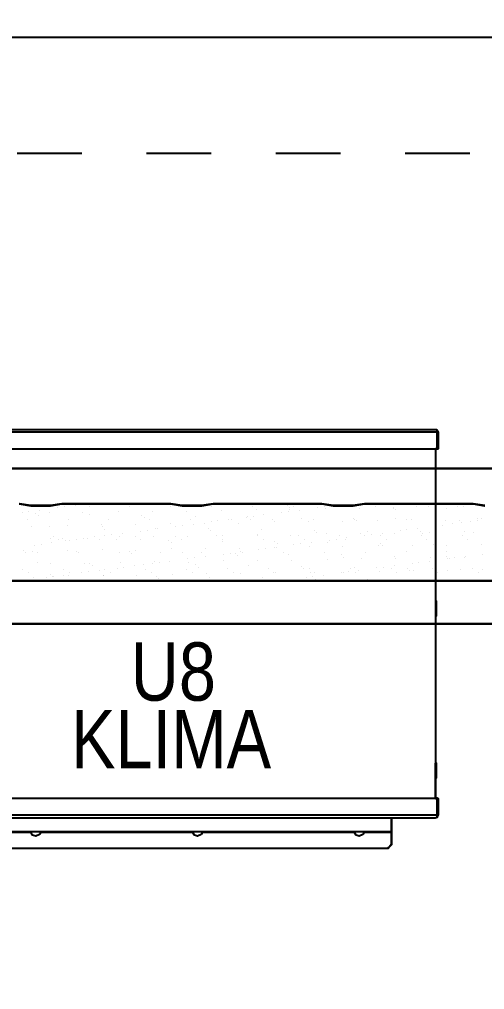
# Model space of a CAD drawing. Header units: millimetres. Extents: x 17886 to 18265, y -8727 to -7321.
# Drawn here: x 17971 to 17974.6, y -7634.63 to -7627.14 of the extents above; entities that cross this region are included whole.
import ezdxf

# ---------------------------------------------------------------- set-up
doc = ezdxf.new("R2010")
doc.units = ezdxf.units.MM
doc.linetypes.add('ACAD_ISO07W100', pattern=[3, 0, -3])
doc.linetypes.add('EPL_DASH', pattern=[1, 0.5, -0.5])
doc.layers.add('00 uvodnice', color=82, linetype='Continuous')
for name, color, linetype, lineweight in [('CRTANJE', 4, 'Continuous', 30), ('SRAFURE', 3, 'Continuous', 18), ('TANKE', 7, 'Continuous', 15), ('Visible Edges(ISO)', 7, 'Continuous', 20)]:
    doc.layers.add(name, color=color, linetype=linetype, lineweight=lineweight)
doc.styles.add('ARIAL NARROW', font='ARIALN.TTF')
doc.styles.add('TEHNO', font='tehno_98.shx', dxfattribs={"width": 0.6})
doc.dimstyles.new('ISO-25-Dušan', dxfattribs={"dimscale": 50, "dimtxt": 3.5, "dimasz": 3, "dimexe": 1.25, "dimexo": 1.25, "dimgap": 0.7, "dimtad": 1, "dimdec": 0, "dimtxsty": 'TEHNO', "dimcen": 2.5, "dimclrd": 191, "dimclre": 191, "dimclrt": 254, "dimadec": 0, "dimazin": 0, "dimtfac": 1, "dimtdec": 0, "dimtmove": 0, "dimatfit": 3, "dimfxl": 1, "dimarcsym": 0})

# ---------------------------------------------------------------- blocks, each defined once
blk = doc.blocks.new('ENERGOINVEST KROV')
at = {"layer": 'Visible Edges(ISO)', "color": 7, "linetype": 'ACAD_ISO07W100'}
blk.add_line((262984.76, 136547.96), (260563.76, 136547.96), dxfattribs=at)
blk = doc.blocks.new('*D221')
at = {"layer": 'Defpoints', "color": 0, "transparency": 16777216}
for p in [(17992.3867, -7626.2762), (17968.0367, -7630.6777), (17992.3867, -7630.6777)]:
    blk.add_point(p, dxfattribs=at)
at = {"layer": 'TANKE', "color": 4, "lineweight": -2, "transparency": 16777216}
for p, q in [((17968.0367, -7630.5777), (17968.0367, -7625.4762)), ((17992.3867, -7630.5777), (17992.3867, -7625.4762)), ((17969.2867, -7626.2762), (17991.1367, -7626.2762))]:
    blk.add_line(p, q, dxfattribs=at)
at = {"layer": 'TANKE', "color": 4, "transparency": 16777216}
for points in [[(17969.2867, -7626.0678), (17969.2867, -7626.4845), (17968.0367, -7626.2762)], [(17991.1367, -7626.0678), (17991.1367, -7626.4845), (17992.3867, -7626.2762)]]:
    blk.add_solid(points, dxfattribs=at)
at = {"layer": 'TANKE', "color": 1, "transparency": 16777216, "insert": (17978.1135, -7625.2428), "char_height": 1.4, "attachment_point": 5, "style": 'TEHNO'}
blk.add_mtext('243,5cm', dxfattribs=at)
blk = doc.blocks.new('*D225')
at = {"layer": 'Defpoints', "color": 0, "transparency": 16777216}
for p in [(18016.8867, -7622.7746), (17968.0367, -7630.6777), (18016.8867, -7630.6777)]:
    blk.add_point(p, dxfattribs=at)
at = {"layer": 'TANKE', "color": 4, "lineweight": -2, "transparency": 16777216}
for p, q in [((17968.0367, -7630.5777), (17968.0367, -7621.9746)), ((18016.8867, -7630.5777), (18016.8867, -7621.9746)), ((17969.2867, -7622.7746), (18015.6367, -7622.7746))]:
    blk.add_line(p, q, dxfattribs=at)
at = {"layer": 'TANKE', "color": 4, "transparency": 16777216}
for points in [[(17969.2867, -7622.5663), (17969.2867, -7622.983), (17968.0367, -7622.7746)], [(18015.6367, -7622.5663), (18015.6367, -7622.983), (18016.8867, -7622.7746)]]:
    blk.add_solid(points, dxfattribs=at)
at = {"layer": 'TANKE', "color": 1, "transparency": 16777216, "insert": (17992.4617, -7621.7413), "char_height": 1.4, "attachment_point": 5, "style": 'TEHNO'}
blk.add_mtext('488,5cm', dxfattribs=at)
blk = doc.blocks.new('PU PANEL 60 OSTATAK ZA ENERGOINVEST')
at = {"layer": 'CRTANJE', "lineweight": 9}
for p, q in [((253805.31, 125341.92), (253814.17, 125340.44)), ((253814.17, 125340.44), (253805.31, 125341.92)), ((253814.27, 125341.04), (253805.41, 125342.51)), ((253838.22, 125342.51), (253829.36, 125341.04)), ((253829.46, 125340.44), (253838.31, 125341.92)), ((253838.32, 125341.92), (253829.46, 125340.44)), ((253922.21, 125342.53), (253838.41, 125342.53)), ((253838.41, 125341.93), (253922.21, 125341.93)), ((253922.21, 125341.93), (253838.41, 125341.93)), ((253922.31, 125341.92), (253931.17, 125340.44)), ((253931.17, 125340.44), (253922.31, 125341.92)), ((253931.27, 125341.04), (253922.41, 125342.51)), ((253955.22, 125342.51), (253946.36, 125341.04)), ((253946.46, 125340.44), (253955.31, 125341.92)), ((253955.32, 125341.92), (253946.46, 125340.44)), ((254039.21, 125342.53), (253955.41, 125342.53)), ((253955.41, 125341.93), (254039.21, 125341.93)), ((254039.21, 125341.93), (253955.41, 125341.93)), ((254039.31, 125341.92), (254048.17, 125340.44)), ((254048.17, 125340.44), (254039.31, 125341.92)), ((254048.27, 125341.04), (254039.41, 125342.51)), ((254072.22, 125342.51), (254063.36, 125341.04)), ((254063.46, 125340.44), (254072.31, 125341.92)), ((254072.32, 125341.92), (254063.46, 125340.44)), ((254156.21, 125342.53), (254072.41, 125342.53)), ((254072.41, 125341.93), (254156.21, 125341.93)), ((254156.21, 125341.93), (254072.41, 125341.93)), ((254156.31, 125341.92), (254165.17, 125340.44)), ((254165.17, 125340.44), (254156.31, 125341.92)), ((254165.27, 125341.04), (254156.41, 125342.51)), ((253829.26, 125341.03), (253814.36, 125341.03)), ((253814.36, 125340.43), (253829.26, 125340.43)), ((253829.26, 125340.43), (253814.36, 125340.43)), ((253946.26, 125341.03), (253931.36, 125341.03)), ((253931.36, 125340.43), (253946.26, 125340.43)), ((253946.26, 125340.43), (253931.36, 125340.43)), ((254063.26, 125341.03), (254048.36, 125341.03)), ((254048.36, 125340.43), (254063.26, 125340.43)), ((254063.26, 125340.43), (254048.36, 125340.43)), ((254692.31, 125283.03), (253620.76, 125283.03)), ((253620.76, 125283.03), (254692.31, 125283.03)), ((253620.76, 125282.53), (254692.31, 125282.53))]:
    blk.add_line(p, q, dxfattribs=at)
for centre, radius, start, end in [((253805.21, 125341.33), 1.2, 80.53768, 90), ((253838.41, 125341.33), 1.2, 90, 99.46232), ((253838.41, 125341.33), 0.6, 90, 99.46232), ((253838.41, 125341.33), 0.6, 90, 99.46232), ((253922.21, 125341.33), 1.2, 80.53768, 90), ((253922.21, 125341.33), 0.6, 80.53768, 90), ((253922.21, 125341.33), 0.6, 80.53768, 90), ((253955.41, 125341.33), 1.2, 90, 99.46232), ((253955.41, 125341.33), 0.6, 90, 99.46232), ((253955.41, 125341.33), 0.6, 90, 99.46232), ((254039.21, 125341.33), 1.2, 80.53768, 90), ((254039.21, 125341.33), 0.6, 80.53768, 90), ((254039.21, 125341.33), 0.6, 80.53768, 90), ((254072.41, 125341.33), 1.2, 90, 99.46232), ((254072.41, 125341.33), 0.6, 90, 99.46232), ((254072.41, 125341.33), 0.6, 90, 99.46232), ((254156.21, 125341.33), 1.2, 80.53768, 90), ((254156.21, 125341.33), 0.6, 80.53768, 90), ((254156.21, 125341.33), 0.6, 80.53768, 90), ((253814.36, 125341.63), 1.2, 260.53768, 270), ((253814.36, 125341.63), 1.2, 260.53768, 270), ((253814.36, 125341.63), 0.6, 260.53768, 270), ((253829.26, 125341.63), 0.6, 270, 279.46232), ((253829.26, 125341.63), 1.2, 270, 279.46232), ((253829.26, 125341.63), 1.2, 270, 279.46232), ((253931.36, 125341.63), 1.2, 260.53768, 270), ((253931.36, 125341.63), 1.2, 260.53768, 270), ((253931.36, 125341.63), 0.6, 260.53768, 270), ((253946.26, 125341.63), 0.6, 270, 279.46232), ((253946.26, 125341.63), 1.2, 270, 279.46232), ((253946.26, 125341.63), 1.2, 270, 279.46232), ((254048.36, 125341.63), 1.2, 260.53768, 270), ((254048.36, 125341.63), 1.2, 260.53768, 270), ((254048.36, 125341.63), 0.6, 260.53768, 270), ((254063.26, 125341.63), 0.6, 270, 279.46232), ((254063.26, 125341.63), 1.2, 270, 279.46232), ((254063.26, 125341.63), 1.2, 270, 279.46232), ((254165.36, 125341.63), 1.2, 260.53768, 270)]:
    blk.add_arc(centre, radius, start, end, dxfattribs=at)
at = {"layer": 'SRAFURE', "lineweight": 13}
for p, q in [((253850.57, 125341.71), (253850.57, 125341.71)), ((253807.55, 125335.44), (253807.55, 125335.44)), ((253812.84, 125336.14), (253812.84, 125336.14)), ((253818.15, 125334.51), (253818.15, 125334.51)), ((253821.1, 125337.22), (253821.1, 125337.22)), ((253827.63, 125339.82), (253827.63, 125339.82)), ((253828.54, 125335.32), (253828.54, 125335.32)), ((253834.9, 125339.04), (253834.9, 125339.04)), ((253840.19, 125339.74), (253840.19, 125339.74)), ((253848.45, 125340.82), (253848.45, 125340.82)), ((253854.53, 125335.2), (253854.53, 125335.2)), ((253859.27, 125339.88), (253859.27, 125339.88)), ((253881.97, 125336.19), (253881.97, 125336.19)), ((253890.91, 125339.94), (253890.91, 125339.94)), ((253908.56, 125336.52), (253908.56, 125336.52)), ((253922.55, 125340), (253922.55, 125340)), ((253934.55, 125336.4), (253934.55, 125336.4)), ((253954.19, 125340.05), (253954.19, 125340.05)), ((253962, 125337.39), (253962, 125337.39)), ((253971.86, 125341.28), (253971.86, 125341.28)), ((253985.83, 125340.11), (253985.83, 125340.11)), ((253988.59, 125337.73), (253988.59, 125337.73)), ((254008.36, 125335.57), (254008.36, 125335.57)), ((254012.51, 125340.93), (254012.51, 125340.93)), ((254013.64, 125336.27), (254013.64, 125336.27)), ((254014.38, 125339.22), (254014.38, 125339.22)), ((254014.58, 125337.6), (254014.58, 125337.6)), ((254017.47, 125340.17), (254017.47, 125340.17)), ((254021.9, 125337.36), (254021.9, 125337.36)), ((254035.7, 125339.17), (254035.7, 125339.17)), ((254040.99, 125339.87), (254040.99, 125339.87)), ((254042.02, 125338.59), (254042.02, 125338.59)), ((254049.11, 125340.23), (254049.11, 125340.23)), ((254053.76, 125340.04), (254053.76, 125340.04)), ((254068.62, 125338.93), (254068.62, 125338.93)), ((254080.75, 125340.28), (254080.75, 125340.28)), ((254094.42, 125339.69), (254094.42, 125339.69)), ((254094.61, 125338.81), (254094.61, 125338.81)), ((254096.29, 125337.97), (254096.29, 125337.97)), ((254112.39, 125340.34), (254112.39, 125340.34)), ((254122.05, 125339.8), (254122.05, 125339.8)), ((254135.67, 125338.79), (254135.67, 125338.79)), ((254144.03, 125340.4), (254144.03, 125340.4)), ((254148.64, 125340.13), (254148.64, 125340.13)), ((253811.41, 125329.94), (253811.41, 125329.94)), ((253820.02, 125332.8), (253820.02, 125332.8)), ((253843.05, 125330), (253843.05, 125330)), ((253859.4, 125333.61), (253859.4, 125333.61)), ((253874.69, 125330.06), (253874.69, 125330.06)), ((253900.06, 125333.26), (253900.06, 125333.26)), ((253901.93, 125331.55), (253901.93, 125331.55)), ((253906.33, 125330.11), (253906.33, 125330.11)), ((253922.3, 125327), (253922.3, 125327)), ((253937.97, 125330.17), (253937.97, 125330.17)), ((253939.86, 125326.55), (253939.86, 125326.55)), ((253941.31, 125332.37), (253941.31, 125332.37)), ((253948.9, 125327.34), (253948.9, 125327.34)), ((253953.66, 125328.37), (253953.66, 125328.37)), ((253958.95, 125329.07), (253958.95, 125329.07)), ((253967.21, 125330.15), (253967.21, 125330.15)), ((253969.61, 125330.23), (253969.61, 125330.23)), ((253974.89, 125327.21), (253974.89, 125327.21)), ((253981.01, 125331.97), (253981.01, 125331.97)), ((253981.97, 125332.02), (253981.97, 125332.02)), ((253983.84, 125330.3), (253983.84, 125330.3)), ((253986.3, 125332.67), (253986.3, 125332.67)), ((253994.56, 125333.75), (253994.56, 125333.75)), ((254001.25, 125330.29), (254001.25, 125330.29)), ((254002.33, 125328.2), (254002.33, 125328.2)), ((254023.22, 125331.12), (254023.22, 125331.12)), ((254028.92, 125328.54), (254028.92, 125328.54)), ((254032.89, 125330.34), (254032.89, 125330.34)), ((254054.91, 125328.42), (254054.91, 125328.42)), ((254063.88, 125330.77), (254063.88, 125330.77)), ((254064.53, 125330.4), (254064.53, 125330.4)), ((254065.75, 125329.05), (254065.75, 125329.05)), ((254082.35, 125329.41), (254082.35, 125329.41)), ((254096.17, 125330.46), (254096.17, 125330.46)), ((254105.13, 125329.87), (254105.13, 125329.87)), ((254108.95, 125329.74), (254108.95, 125329.74)), ((254127.81, 125330.52), (254127.81, 125330.52)), ((254134.94, 125329.62), (254134.94, 125329.62)), ((254140.67, 125326.68), (254140.67, 125326.68)), ((254145.79, 125329.52), (254145.79, 125329.52)), ((254147.66, 125327.81), (254147.66, 125327.81)), ((254154.47, 125328.5), (254154.47, 125328.5)), ((254159.45, 125330.57), (254159.45, 125330.57)), ((254159.75, 125329.2), (254159.75, 125329.2)), ((254162.38, 125330.61), (254162.38, 125330.61)), ((253814.84, 125324.81), (253814.84, 125324.81)), ((253828.86, 125324.7), (253828.86, 125324.7)), ((253842.28, 125325.8), (253842.28, 125325.8)), ((253868.87, 125326.13), (253868.87, 125326.13)), ((253869.52, 125324.35), (253869.52, 125324.35)), ((253871.39, 125322.63), (253871.39, 125322.63)), ((253885.16, 125319.35), (253885.16, 125319.35)), ((253894.86, 125326.01), (253894.86, 125326.01)), ((253898.96, 125321.17), (253898.96, 125321.17)), ((253904.25, 125321.87), (253904.25, 125321.87)), ((253910.77, 125323.45), (253910.77, 125323.45)), ((253912.51, 125322.95), (253912.51, 125322.95)), ((253926.31, 125324.77), (253926.31, 125324.77)), ((253931.6, 125325.47), (253931.6, 125325.47)), ((253951.43, 125323.1), (253951.43, 125323.1)), ((253953.3, 125321.38), (253953.3, 125321.38)), ((253992.68, 125322.2), (253992.68, 125322.2)), ((254033.33, 125321.85), (254033.33, 125321.85)), ((254035.21, 125320.14), (254035.21, 125320.14)), ((254042.66, 125319.02), (254042.66, 125319.02)), ((254069.26, 125319.35), (254069.26, 125319.35)), ((254074.59, 125320.95), (254074.59, 125320.95)), ((254085.97, 125319.48), (254085.97, 125319.48)), ((254095.25, 125319.23), (254095.25, 125319.23)), ((254099.77, 125321.3), (254099.77, 125321.3)), ((254105.06, 125322), (254105.06, 125322)), ((254113.32, 125323.08), (254113.32, 125323.08)), ((254115.24, 125320.6), (254115.24, 125320.6)), ((254122.69, 125320.22), (254122.69, 125320.22)), ((254127.12, 125324.9), (254127.12, 125324.9)), ((254132.41, 125325.6), (254132.41, 125325.6)), ((254149.28, 125320.56), (254149.28, 125320.56)), ((254156.5, 125319.71), (254156.5, 125319.71)), ((253829.18, 125315.74), (253829.18, 125315.74)), ((253830.47, 125312.15), (253830.47, 125312.15)), ((253831.55, 125317.11), (253831.55, 125317.11)), ((253835.83, 125314.38), (253835.83, 125314.38)), ((253838.97, 125315.43), (253838.97, 125315.43)), ((253840.85, 125313.71), (253840.85, 125313.71)), ((253844.27, 125313.97), (253844.27, 125313.97)), ((253849.55, 125314.66), (253849.55, 125314.66)), ((253855.17, 125315.62), (253855.17, 125315.62)), ((253857.81, 125315.75), (253857.81, 125315.75)), ((253863.19, 125317.17), (253863.19, 125317.17)), ((253867.47, 125314.44), (253867.47, 125314.44)), ((253871.61, 125317.57), (253871.61, 125317.57)), ((253876.9, 125318.27), (253876.9, 125318.27)), ((253880.23, 125314.53), (253880.23, 125314.53)), ((253882.61, 125316.61), (253882.61, 125316.61)), ((253894.83, 125317.23), (253894.83, 125317.23)), ((253899.11, 125314.5), (253899.11, 125314.5)), ((253909.2, 125316.95), (253909.2, 125316.95)), ((253920.88, 125314.18), (253920.88, 125314.18)), ((253922.76, 125312.47), (253922.76, 125312.47)), ((253926.47, 125317.29), (253926.47, 125317.29)), ((253930.75, 125314.56), (253930.75, 125314.56)), ((253935.19, 125316.82), (253935.19, 125316.82)), ((253958.11, 125317.34), (253958.11, 125317.34)), ((253962.14, 125313.28), (253962.14, 125313.28)), ((253962.39, 125314.61), (253962.39, 125314.61)), ((253962.64, 125317.81), (253962.64, 125317.81)), ((253989.23, 125318.15), (253989.23, 125318.15)), ((253989.75, 125317.4), (253989.75, 125317.4)), ((253994.03, 125314.67), (253994.03, 125314.67)), ((254002.79, 125312.94), (254002.79, 125312.94)), ((254015.22, 125318.03), (254015.22, 125318.03)), ((254021.39, 125317.46), (254021.39, 125317.46)), ((254025.67, 125314.73), (254025.67, 125314.73)), ((254031.27, 125312.28), (254031.27, 125312.28)), ((254044.05, 125312.04), (254044.05, 125312.04)), ((254045.07, 125314.1), (254045.07, 125314.1)), ((254050.36, 125314.8), (254050.36, 125314.8)), ((254053.03, 125317.52), (254053.03, 125317.52)), ((254057.31, 125314.79), (254057.31, 125314.79)), ((254058.62, 125315.88), (254058.62, 125315.88)), ((254072.42, 125317.7), (254072.42, 125317.7)), ((254077.71, 125318.4), (254077.71, 125318.4)), ((254084.67, 125317.57), (254084.67, 125317.57)), ((254084.7, 125311.69), (254084.7, 125311.69)), ((254088.95, 125314.84), (254088.95, 125314.84)), ((254116.31, 125317.63), (254116.31, 125317.63)), ((254117.12, 125318.89), (254117.12, 125318.89)), ((254120.59, 125314.9), (254120.59, 125314.9)), ((254147.95, 125317.69), (254147.95, 125317.69)), ((254152.23, 125314.96), (254152.23, 125314.96)), ((253808.43, 125306.51), (253808.43, 125306.51)), ((253810.3, 125304.8), (253810.3, 125304.8)), ((253815.48, 125305.23), (253815.48, 125305.23)), ((253816.92, 125310.37), (253816.92, 125310.37)), ((253819.62, 125304.5), (253819.62, 125304.5)), ((253822.21, 125311.06), (253822.21, 125311.06)), ((253842.92, 125306.22), (253842.92, 125306.22)), ((253849.69, 125305.61), (253849.69, 125305.61)), ((253851.26, 125304.56), (253851.26, 125304.56)), ((253869.51, 125306.56), (253869.51, 125306.56)), ((253882.9, 125304.61), (253882.9, 125304.61)), ((253890.34, 125305.27), (253890.34, 125305.27)), ((253895.5, 125306.43), (253895.5, 125306.43)), ((253914.54, 125304.67), (253914.54, 125304.67)), ((253922.94, 125307.42), (253922.94, 125307.42)), ((253931.59, 125304.37), (253931.59, 125304.37)), ((253946.18, 125304.73), (253946.18, 125304.73)), ((253949.54, 125307.76), (253949.54, 125307.76)), ((253968.31, 125303.99), (253968.31, 125303.99)), ((253972.25, 125304.02), (253972.25, 125304.02)), ((253975.53, 125307.64), (253975.53, 125307.64)), ((253976.57, 125305.08), (253976.57, 125305.08)), ((253977.82, 125304.79), (253977.82, 125304.79)), ((253990.37, 125306.9), (253990.37, 125306.9)), ((253995.66, 125307.59), (253995.66, 125307.59)), ((254002.97, 125308.63), (254002.97, 125308.63)), ((254003.92, 125308.68), (254003.92, 125308.68)), ((254004.66, 125311.22), (254004.66, 125311.22)), ((254009.46, 125304.84), (254009.46, 125304.84)), ((254017.72, 125310.5), (254017.72, 125310.5)), ((254023.01, 125311.2), (254023.01, 125311.2)), ((254029.56, 125308.96), (254029.56, 125308.96)), ((254041.1, 125304.9), (254041.1, 125304.9)), ((254055.55, 125308.84), (254055.55, 125308.84)), ((254072.74, 125304.96), (254072.74, 125304.96)), ((254082.99, 125309.83), (254082.99, 125309.83)), ((254086.57, 125309.97), (254086.57, 125309.97)), ((254104.38, 125305.02), (254104.38, 125305.02)), ((254109.59, 125310.17), (254109.59, 125310.17)), ((254125.95, 125310.79), (254125.95, 125310.79)), ((254135.58, 125310.04), (254135.58, 125310.04)), ((254136.02, 125305.07), (254136.02, 125305.07)), ((254163.02, 125311.03), (254163.02, 125311.03)), ((253819.14, 125296.7), (253819.14, 125296.7)), ((253883.25, 125297.03), (253883.25, 125297.03)), ((253892.21, 125303.55), (253892.21, 125303.55)), ((253909.84, 125297.37), (253909.84, 125297.37)), ((253913.62, 125296.79), (253913.62, 125296.79)), ((253921.88, 125297.88), (253921.88, 125297.88)), ((253935.68, 125299.7), (253935.68, 125299.7)), ((253935.83, 125297.25), (253935.83, 125297.25)), ((253940.97, 125300.39), (253940.97, 125300.39)), ((253949.23, 125301.48), (253949.23, 125301.48)), ((253963.03, 125303.3), (253963.03, 125303.3)), ((253963.28, 125298.24), (253963.28, 125298.24)), ((253974.12, 125302.3), (253974.12, 125302.3)), ((253989.87, 125298.57), (253989.87, 125298.57)), ((254013.5, 125303.12), (254013.5, 125303.12)), ((254015.86, 125298.45), (254015.86, 125298.45)), ((254043.3, 125299.44), (254043.3, 125299.44)), ((254054.16, 125302.77), (254054.16, 125302.77)), ((254056.03, 125301.05), (254056.03, 125301.05)), ((254069.9, 125299.78), (254069.9, 125299.78)), ((254095.41, 125301.87), (254095.41, 125301.87)), ((254095.89, 125299.65), (254095.89, 125299.65)), ((254114.42, 125296.92), (254114.42, 125296.92)), ((254122.68, 125298.01), (254122.68, 125298.01)), ((254123.33, 125300.64), (254123.33, 125300.64)), ((254136.07, 125301.52), (254136.07, 125301.52)), ((254136.48, 125299.83), (254136.48, 125299.83)), ((254137.94, 125299.81), (254137.94, 125299.81)), ((254141.77, 125300.52), (254141.77, 125300.52)), ((254149.92, 125300.98), (254149.92, 125300.98)), ((254150.03, 125301.61), (254150.03, 125301.61)), ((254163.83, 125303.43), (254163.83, 125303.43)), ((253808.12, 125291.61), (253808.12, 125291.61)), ((253829.82, 125296.17), (253829.82, 125296.17)), ((253839.76, 125291.67), (253839.76, 125291.67)), ((253855.81, 125296.04), (253855.81, 125296.04)), ((253858.92, 125289.59), (253858.92, 125289.59)), ((253859.8, 125296.35), (253859.8, 125296.35)), ((253861.67, 125294.63), (253861.67, 125294.63)), ((253867.18, 125290.68), (253867.18, 125290.68)), ((253871.4, 125291.73), (253871.4, 125291.73)), ((253880.98, 125292.5), (253880.98, 125292.5)), ((253886.27, 125293.19), (253886.27, 125293.19)), ((253894.53, 125294.28), (253894.53, 125294.28)), ((253901.05, 125295.45), (253901.05, 125295.45)), ((253903.04, 125291.79), (253903.04, 125291.79)), ((253907.32, 125289.06), (253907.32, 125289.06)), ((253908.33, 125296.1), (253908.33, 125296.1)), ((253934.67, 125291.84), (253934.67, 125291.84)), ((253938.96, 125289.11), (253938.96, 125289.11)), ((253941.71, 125295.1), (253941.71, 125295.1)), ((253943.58, 125293.38), (253943.58, 125293.38)), ((253966.31, 125291.9), (253966.31, 125291.9)), ((253970.6, 125289.17), (253970.6, 125289.17)), ((253982.96, 125294.2), (253982.96, 125294.2)), ((253997.95, 125291.96), (253997.95, 125291.96)), ((254002.24, 125289.23), (254002.24, 125289.23)), ((254003.61, 125289.05), (254003.61, 125289.05)), ((254023.62, 125293.85), (254023.62, 125293.85)), ((254025.49, 125292.14), (254025.49, 125292.14)), ((254029.59, 125292.02), (254029.59, 125292.02)), ((254030.2, 125289.39), (254030.2, 125289.39)), ((254033.88, 125289.29), (254033.88, 125289.29)), ((254054.44, 125289.03), (254054.44, 125289.03)), ((254056.19, 125289.26), (254056.19, 125289.26)), ((254059.73, 125289.72), (254059.73, 125289.72)), ((254061.23, 125292.07), (254061.23, 125292.07)), ((254064.87, 125292.95), (254064.87, 125292.95)), ((254065.52, 125289.34), (254065.52, 125289.34)), ((254067.99, 125290.81), (254067.99, 125290.81)), ((254081.79, 125292.63), (254081.79, 125292.63)), ((254083.63, 125290.25), (254083.63, 125290.25)), ((254087.08, 125293.32), (254087.08, 125293.32)), ((254092.87, 125292.13), (254092.87, 125292.13)), ((254095.34, 125294.41), (254095.34, 125294.41)), ((254097.16, 125289.4), (254097.16, 125289.4)), ((254105.53, 125292.61), (254105.53, 125292.61)), ((254107.4, 125290.89), (254107.4, 125290.89)), ((254109.14, 125296.23), (254109.14, 125296.23)), ((254110.23, 125290.59), (254110.23, 125290.59)), ((254124.51, 125292.19), (254124.51, 125292.19)), ((254128.8, 125289.46), (254128.8, 125289.46)), ((254136.22, 125290.47), (254136.22, 125290.47)), ((254146.78, 125291.71), (254146.78, 125291.71)), ((254156.15, 125292.25), (254156.15, 125292.25)), ((254160.44, 125289.52), (254160.44, 125289.52)), ((254163.66, 125291.46), (254163.66, 125291.46)), ((253812.4, 125288.88), (253812.4, 125288.88)), ((253812.48, 125283.48), (253812.48, 125283.48)), ((253816.12, 125285.65), (253816.12, 125285.65)), ((253826.28, 125285.3), (253826.28, 125285.3)), ((253829.26, 125287.43), (253829.26, 125287.43)), ((253831.13, 125285.72), (253831.13, 125285.72)), ((253831.57, 125285.99), (253831.57, 125285.99)), ((253839.83, 125287.08), (253839.83, 125287.08)), ((253843.56, 125286.64), (253843.56, 125286.64)), ((253844.04, 125288.94), (253844.04, 125288.94)), ((253853.63, 125288.9), (253853.63, 125288.9)), ((253870.15, 125286.98), (253870.15, 125286.98)), ((253870.51, 125286.53), (253870.51, 125286.53)), ((253875.68, 125289), (253875.68, 125289)), ((253896.14, 125286.86), (253896.14, 125286.86)), ((253911.17, 125286.18), (253911.17, 125286.18)), ((253913.04, 125284.47), (253913.04, 125284.47)), ((253923.58, 125287.85), (253923.58, 125287.85)), ((253950.18, 125288.18), (253950.18, 125288.18)), ((253952.42, 125285.29), (253952.42, 125285.29)), ((253976.17, 125288.06), (253976.17, 125288.06)), ((253993.07, 125284.94), (253993.07, 125284.94)), ((253994.95, 125283.22), (253994.95, 125283.22)), ((254013.29, 125283.61), (254013.29, 125283.61)), ((254027.09, 125285.43), (254027.09, 125285.43)), ((254032.38, 125286.12), (254032.38, 125286.12)), ((254034.33, 125284.04), (254034.33, 125284.04)), ((254040.64, 125287.21), (254040.64, 125287.21)), ((254074.98, 125283.69), (254074.98, 125283.69))]:
    blk.add_line(p, q, dxfattribs=at)

msp = doc.modelspace()

# ---------------------------------------------------------------- linework, layer by layer
at = {"color": 30, "true_color": 0xf8991e}
msp.add_lwpolyline([(17959.98168, -7627.27897), (18024.94169, -7627.27897), (18024.94169, -7659.01293), (17959.98168, -7659.01293)], close=True, dxfattribs=at)
at = {"color": 30, "linetype": 'EPL_DASH', "true_color": 0xf8991e}
msp.add_lwpolyline([(17959.98168, -7628.17313), (18024.94169, -7628.17313), (18024.94169, -7658.14691), (17959.98168, -7658.14691)], close=True, dxfattribs=at)
at = {"color": 4}
for points in [[(17970.07843, -7630.30768), (17974.22446, -7630.30768), (17974.23645, -7630.32765), (17974.23645, -7630.45546), (17974.22846, -7630.45546), (17974.22846, -7630.31433), (17974.22846, -7630.32765), (17970.07843, -7630.32765)], [(17970.06645, -7630.45546), (17974.23645, -7630.45546), (17974.21647, -7630.45546), (17974.21647, -7633.15558), (17974.21647, -7632.88397), (17974.22047, -7632.88397), (17974.22047, -7632.87998), (17974.22047, -7632.91193), (17974.21647, -7632.91193), (17974.22047, -7632.91193), (17974.22047, -7632.97184), (17974.21647, -7632.97184), (17974.22047, -7632.97184), (17974.22047, -7632.9998), (17974.21647, -7632.9998), (17974.21647, -7633.15558), (17974.23645, -7633.15558), (17974.23645, -7633.28339), (17974.22846, -7633.29671), (17974.22846, -7633.30337), (17974.22846, -7633.15158), (17974.22846, -7633.15558), (17974.22846, -7633.29671), (17974.22846, -7633.30337), (17974.21248, -7633.30736), (17973.87696, -7633.30736), (17973.87696, -7633.51506), (17973.849, -7633.53953), (17973.849, -7633.53503), (17973.849, -7633.54302), (17970.90524, -7633.54302)], [(17970.08642, -7630.45546), (17974.21647, -7630.45546), (17974.21647, -7631.63377), (17974.22047, -7631.63377), (17974.22047, -7631.62977), (17974.22047, -7631.66173), (17974.21647, -7631.66173), (17974.22047, -7631.66173), (17974.22047, -7631.72164), (17974.21647, -7631.72164), (17974.22047, -7631.72164), (17974.22047, -7631.7496), (17974.21647, -7631.7496)], [(17970.07843, -7633.28339), (17974.22846, -7633.28339), (17974.22846, -7633.15558), (17974.23645, -7633.15558), (17970.06645, -7633.15558)], [(17970.54975, -7633.41121), (17973.87696, -7633.41121), (17973.87696, -7633.30736), (17970.09041, -7633.30736)], [(17970.90524, -7633.53903), (17973.849, -7633.53903), (17973.87696, -7633.50707), (17973.87696, -7633.4192), (17973.66527, -7633.4192), (17973.66527, -7633.41121), (17973.66527, -7633.41521), (17973.65328, -7633.43518), (17973.62532, -7633.44716), (17973.60136, -7633.43917), (17973.58405, -7633.41121), (17973.589, -7633.4192), (17972.41507, -7633.4192), (17972.41507, -7633.41121), (17972.41507, -7633.41521), (17972.40308, -7633.43518), (17972.37512, -7633.44716), (17972.35116, -7633.43917), (17972.33385, -7633.41121), (17972.3388, -7633.4192), (17971.16487, -7633.4192), (17971.16487, -7633.41121), (17971.16487, -7633.41521), (17971.15288, -7633.43518), (17971.12492, -7633.44716), (17971.10096, -7633.43917), (17971.08365, -7633.41121), (17971.08859, -7633.4192), (17970.87728, -7633.4192)]]:
    msp.add_lwpolyline(points, dxfattribs=at)
at = {"layer": 'CRTANJE', "color": 7, "lineweight": 30}
for p, q in [((17991.78793, -7630.60768), (17968.79668, -7630.60768)), ((17969.55668, -7631.80768), (17990.86668, -7631.80768))]:
    msp.add_line(p, q, dxfattribs=at)

# ---------------------------------------------------------------- block references
at = {"layer": 'CRTANJE', "lineweight": 50, "xscale": 0.01, "yscale": 0.01, "zscale": 0.01}
for name, p in [('ENERGOINVEST KROV', (15362.46905, -8996.08723)), ('PU PANEL 60 OSTATAK ZA ENERGOINVEST', (15432.94414, -8884.30296))]:
    msp.add_blockref(name, p, dxfattribs=at)

# ---------------------------------------------------------------- texts
at = {"layer": '00 uvodnice', "color": 0, "linetype": 'Continuous', "char_height": 0.45, "attachment_point": 2, "style": 'ARIAL NARROW'}
for s, insert, width in [('U8', (17972.18899, -7631.95116), 1.1610007), ('KLIMA', (17972.17134, -7632.47279), 3.8427662)]:
    msp.add_mtext(s, dxfattribs=dict(at, insert=insert, width=width))

# ---------------------------------------------------------------- dimensions: what is measured, and where the dimension line sits
at = {"layer": 'TANKE'}
for base, p2, picture, middle in [((18016.88668, -7622.77464), (18016.88668, -7630.67768), '*D225', (17992.46168, -7622.77464)), ((17992.38668, -7626.27616), (17992.38668, -7630.67768), '*D221', (17978.11348, -7626.27616))]:
    dim = msp.add_linear_dim(base=base, p1=(17968.03668, -7630.67768), p2=p2, angle=180, dimstyle='ISO-25-Dušan', override={"dimscale": 1, "dimtxt": 1.4, "dimasz": 1.25, "dimexe": 0.8, "dimexo": 0.1, "dimgap": 0.2, "dimdec": 2, "dimlfac": 10, "dimpost": 'cm', "dimsah": 1, "dimclrd": 4, "dimclre": 4, "dimclrt": 1}, dxfattribs=at)
    dim.commit()
    dim.dimension.update_dxf_attribs({"geometry": picture, "text_midpoint": middle, "dimtype": 160})

doc.saveas('drawing.dxf')
